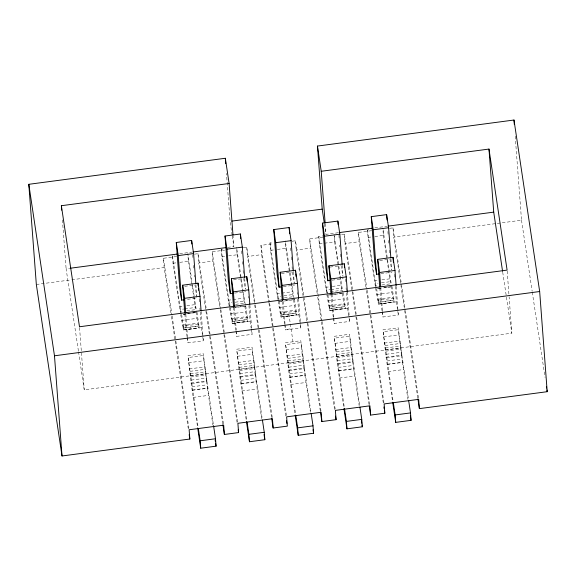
<?xml version="1.0" encoding="UTF-8"?>
<svg xmlns="http://www.w3.org/2000/svg" width="576" height="576" viewBox="0 0 576 576"><rect width="100%" height="100%" fill="white"/><g stroke="black" fill="none" stroke-linecap="round" stroke-linejoin="round"><path stroke-width="0.43" stroke-dasharray="2.88 2.16" d="M180.749 314.827L183.478 329.918L199.044 327.758L198.893 324.058L183.535 326.095L183.694 329.796M183.478 329.918L199.044 327.758M229.378 307.577L232.222 323.46L247.795 321.3L247.644 317.606L232.286 319.637L232.438 323.338M232.222 323.46L247.795 321.3M278.122 301.118L280.973 317.002L296.546 314.842L296.388 311.148L281.038 313.178L281.189 316.879M280.973 317.002L296.546 314.842M326.873 294.66L329.724 310.543L345.29 308.383L345.139 304.69L329.789 306.72L329.94 310.421M329.724 310.543L345.29 308.383M375.624 288.202L378.468 304.085L394.042 301.925L393.89 298.231L378.533 300.262L378.684 303.962M378.468 304.085L394.042 301.925M78.415 350.957L66.11 268.783L69.66 268.315M179.712 253.735L192.139 252.086M227.635 247.385L233.849 246.564L233.05 235.901M324.41 223.92L325.973 234.36L338.4 232.711M374.789 227.887L387.216 226.246M180.626 314.035L173.023 263.261L172.462 255.838L174.168 255.614M229.111 305.827L221.774 256.802L221.213 249.379L222.919 249.156M277.862 299.369L270.518 250.344L269.964 242.921L273.377 242.474M326.614 292.91L319.27 243.886L318.715 236.462L322.978 235.901M375.358 286.452L368.021 237.427L367.459 230.004L370.022 229.666M170.942 312.862L164.153 267.545L163.454 258.271L176.746 256.507M194.458 254.16L198.007 253.692L206.518 310.565M219.686 306.403L212.904 261.086L212.206 251.813L224.604 250.171M243.209 247.702L246.751 247.234L255.269 304.106M268.841 302.609L261.655 254.628L260.957 245.354L273.355 243.713M291.96 241.243L295.502 240.775L307.742 322.524M317.189 293.486L310.399 248.17L309.701 238.896L322.992 237.139M341.597 234.67L344.254 234.317L356.494 316.066M365.94 287.028L359.15 241.711L358.452 232.438L371.743 230.681M389.455 228.334L392.998 227.858L405.245 309.607M173.023 263.261L176.436 262.807M179.849 262.354L188.374 261.223L187.819 253.807L192.146 282.694M221.774 256.802L225.187 256.349M228.593 255.895L237.125 254.765L236.57 247.349M270.518 250.344L273.931 249.89M277.344 249.437L285.876 248.306L285.314 240.89M319.27 243.886L323.532 243.317M324.389 243.209L334.627 241.848L334.066 234.432M368.021 237.427L371.434 236.974M374.846 236.52L383.371 235.39L382.817 227.974M36.331 284.479L70.949 279.893M71.842 279.778L164.153 267.545M222.782 423.799L198.698 262.973L212.904 261.086M271.534 417.341L247.45 256.514L261.655 254.628M320.285 410.882L296.201 250.056L310.399 248.17M369.029 404.424L344.945 243.598L359.15 241.711M417.78 397.966L393.696 237.139L521.518 220.205L515.196 136.13M184.738 286.33L194.976 284.976L196.812 297.216M233.489 279.871L242.87 278.633M281.383 273.528L291.622 272.174M330.134 267.07L340.373 265.716M379.735 260.496L389.117 259.258M187.56 299.333L196.942 298.087M234.598 293.098L245.686 291.629M283.349 286.639L294.437 285.17M332.1 280.181L343.188 278.712M380.844 273.722L391.939 272.254M172.462 255.838L180.065 306.612L182.628 306.274M186.89 305.712L195.422 304.582L196.567 311.501M221.213 249.379L228.816 300.154L232.229 299.707M233.086 299.592L244.174 298.123L245.318 305.042M269.964 242.921L277.567 293.695L280.98 293.249M281.83 293.134L292.918 291.665L294.07 298.584M318.715 236.462L326.318 287.237L328.874 286.898M332.287 286.452L341.669 285.206L342.814 292.126M367.459 230.004L375.062 280.778L377.626 280.44M381.888 279.878L390.42 278.748L391.565 285.667M180.065 306.612L180.504 309.456L183.917 309.002M184.774 308.887L195.862 307.418M228.816 300.154L229.255 302.998L231.818 302.659M235.224 302.206L244.613 300.96M277.567 293.695L278.006 296.539L280.562 296.201M283.975 295.747L293.357 294.502M326.318 287.237L326.758 290.081L330.163 289.627M331.02 289.519L342.108 288.05M375.062 280.778L375.502 283.622L378.065 283.284M381.478 282.83L390.859 281.592M180.504 309.456L180.871 311.587L183.427 311.249M186.84 310.795L196.222 309.557M229.255 302.998L229.615 305.129L232.178 304.79M235.591 304.337L244.973 303.098M278.006 296.539L278.366 298.67L280.922 298.332M284.335 297.878L293.724 296.64M326.758 290.081L327.118 292.212L329.674 291.874M330.53 291.766L342.468 290.182M375.502 283.622L375.862 285.754L378.425 285.415M381.838 284.969L391.219 283.723M187.582 313.373L189.288 313.15M192.701 312.696L194.407 312.466M183.139 314.215L185.702 313.877M186.552 313.762L190.814 313.2M191.671 313.085L195.934 312.523M230.184 307.98L234.446 307.418M235.303 307.303L239.566 306.742M240.422 306.626L245.678 306.144L232.027 307.951M278.935 301.529L281.491 301.183M285.754 300.622L288.317 300.283M291.73 299.83L294.43 299.686L280.778 301.5M327.679 295.07L331.949 294.502M332.798 294.386L337.918 293.71M338.767 293.594L343.174 293.227L327.823 295.265M377.28 288.497L380.693 288.043M384.106 287.59L386.669 287.251M387.518 287.143L391.925 286.769L376.567 288.806M183.283 314.41L196.79 312.408M181.606 320.393L196.956 318.355L198.828 327.888M230.357 313.934L245.707 311.897L247.579 321.43M279.101 307.476L294.458 305.438L296.33 314.971M327.852 301.018L343.21 298.98L345.074 308.513M376.603 294.559L391.954 292.522L393.826 302.054M182.412 325.145L197.77 323.107M231.163 318.686L246.514 316.649M279.914 312.228L295.265 310.19M328.658 305.77L344.016 303.732M377.41 299.311L392.767 297.274M183.017 328.147L198.367 326.11M231.768 321.689L247.118 319.651M280.512 315.23L295.87 313.193M329.263 308.772L344.614 306.742M378.014 302.314L393.365 300.283M187.063 336.708L186.019 329.717L201.37 327.679L199.901 308.088M235.814 330.25L234.763 323.258L250.121 321.221L248.911 305.194M284.566 323.791L283.514 316.8L298.872 314.762L297.662 298.735M333.31 317.333L332.266 310.342L347.616 308.304L346.075 287.827M382.061 310.874L381.01 303.883L396.367 301.846L395.165 285.818M287.23 329.321L291.067 328.81M187.193 337.586L187.978 342.828L203.335 340.798L202.932 335.455M235.944 331.128L236.729 336.37L252.086 334.339L251.683 328.997M284.695 324.67L285.48 329.911L300.83 327.881L300.434 322.538M333.439 318.211L334.231 323.453L349.582 321.422L349.178 316.08M382.19 311.753L382.975 316.994L398.333 314.964L397.93 309.622M188.626 362.75L203.983 360.713L203.321 353.65L187.97 355.687L191.074 382.982L197.705 428.069M237.377 356.292L252.727 354.254L252.072 347.191L236.722 349.229L239.825 376.524L246.449 421.61M286.121 349.834L301.478 347.796L300.823 340.733L285.466 342.77L288.576 370.066L295.2 415.152M334.872 343.375L350.23 341.338L349.574 334.274L334.217 336.312L337.32 363.607L343.822 407.815M383.623 336.917L398.974 334.879L398.318 327.816L382.968 329.854L386.071 357.149L392.566 401.357M189.317 368.928L204.667 366.89L203.983 360.713M238.068 362.47L253.418 360.432L252.727 354.254M286.812 356.011L302.17 353.974L301.478 347.796M335.563 349.553L350.921 347.515L350.23 341.338M384.314 343.094L399.665 341.064L398.974 334.879M190.174 371.326L205.531 369.295L203.465 355.507L188.107 357.538L198.194 427.651M238.925 364.867L254.275 362.837L252.209 349.049L236.858 351.086L246.938 421.193M287.669 358.409L303.026 356.378L300.96 342.59L285.61 344.628L295.69 414.734M336.42 351.95L351.778 349.92L349.711 336.132L334.354 338.17L344.311 407.405M385.171 345.492L400.522 343.462L398.462 329.674L383.105 331.711L393.192 401.818M190.433 373.824L205.79 371.786L205.531 369.295M239.184 367.366L254.542 365.328L254.275 362.837M287.935 360.907L303.286 358.87L303.026 356.378M336.686 354.449L352.037 352.411L351.778 349.92M385.43 347.99L400.788 345.953L400.522 343.462M78.545 351.842L84.233 389.837L511.848 333.187L509.105 296.762M190.166 375.898L205.517 373.86L204.667 366.89M238.918 369.439L254.268 367.402L253.418 360.432M287.662 362.981L303.019 360.943L302.17 353.974M336.413 356.522L351.77 354.485L350.921 347.515M385.164 350.064L400.514 348.026L399.665 341.064M190.8 376.985L206.15 374.954L205.79 371.786M239.551 370.526L254.902 368.496L254.542 365.328M288.295 364.068L303.653 362.038L303.286 358.87M337.046 357.61L352.404 355.579L352.037 352.411M385.798 351.151L401.148 349.121L400.788 345.953M191.189 380.117L206.539 378.079L206.15 374.954M239.933 373.658L255.29 371.628L254.902 368.496M288.684 367.2L304.034 365.17L303.653 362.038M337.435 360.742L352.786 358.711L352.404 355.579M386.179 354.283L401.537 352.253L401.148 349.121M191.074 382.982L206.431 380.945L205.517 373.86M239.825 376.524L255.175 374.486L254.268 367.402M288.576 370.066L303.926 368.028L303.019 360.943M337.32 363.607L352.678 361.57L351.77 354.485M386.071 357.149L401.422 355.111L400.514 348.026M191.642 383.551L207 381.514L213.415 424.742M240.394 377.093L255.744 375.055L262.296 419.162M289.145 370.634L304.495 368.597L311.047 412.704M337.889 364.176L353.246 362.138L359.791 406.246M386.64 357.718L401.998 355.68L408.542 399.787M192.089 386.798L207.439 384.761M240.84 380.34L256.19 378.302M289.584 373.882L304.942 371.844M338.335 367.423L353.693 365.386M387.086 360.965L402.437 358.927M192.557 390.01L207.907 387.972M241.308 383.551L256.658 381.514M290.052 377.093L305.41 375.055M338.803 370.634L354.154 368.597M387.554 364.176L402.905 362.138M192.082 390.334L207.432 388.296L212.926 425.16M240.826 383.875L256.183 381.838L261.677 418.702M289.577 377.417L304.934 375.379L310.421 412.243M338.328 370.958L353.678 368.921L359.172 405.785M387.072 364.5L402.43 362.462L407.923 399.326M193.111 397.426L208.469 395.395M241.862 390.967L257.22 388.937M290.614 384.509L305.964 382.478M339.358 378.05L354.715 376.02M388.109 371.592L403.466 369.562M375.862 285.754L376.214 287.705M327.118 292.212L327.463 294.163M278.366 298.67L278.712 300.622M229.615 305.129L229.968 307.08M180.871 311.587L181.217 313.538M390.974 286.171L391.954 292.522M342.353 293.422L343.21 298.98M293.602 299.88L294.458 305.438M244.85 306.338L245.707 311.897M195.977 311.998L196.956 318.355M521.518 220.205L532.166 291.29M532.296 292.176L545.069 377.482M502.718 272.218L511.848 333.187M405.374 310.5L418.68 399.355M389.974 259.142L391.543 269.633M396.367 301.846L397.678 310.594M397.807 311.465L398.333 314.964M391.961 286.294L394.027 300.082L378.677 302.119L376.61 288.331M383.076 229.723L387.403 258.61M387.533 259.488L390.42 278.748M383.371 235.39L390.715 284.414M358.452 232.438L366.97 289.303M367.099 290.196L370.692 314.186M370.829 315.072L384.134 403.934M366.466 290.585L370.058 314.575M370.195 315.461L383.364 403.43M356.623 316.958L369.929 405.814M341.222 265.601L342.792 276.091M347.616 308.304L348.926 317.052M349.056 317.923L349.582 321.422M343.217 292.752L345.276 306.54L329.926 308.578L327.859 294.79M334.325 236.182L338.652 265.068M338.789 265.946L341.669 285.206M334.627 241.848L341.964 290.873M309.701 238.896L321.948 320.645M322.078 321.53L335.383 410.386M317.722 297.043L321.314 321.034M321.444 321.919L334.62 409.889M307.879 323.417L321.185 412.272M292.471 272.059L294.048 282.55M298.872 314.762L300.175 323.51M300.312 324.382L300.83 327.881M294.466 299.21L296.532 312.998L281.174 315.036L279.115 301.248M285.581 242.64L289.908 271.526M290.038 272.405L291.874 284.659M292.003 285.538L292.918 291.665M285.876 248.306L293.213 297.331M288.85 314.014L293.285 343.606M260.957 245.354L269.474 302.22M269.604 303.113L273.197 327.103M273.326 327.989L286.632 416.844M268.97 303.502L272.563 327.492M272.7 328.378L285.869 416.347M255.398 304.992L258.991 328.982M259.128 329.875L272.434 418.73M243.727 278.518L245.297 289.008M250.121 321.221L251.165 328.219M251.302 329.09L252.086 334.339M245.714 305.669L247.781 319.457L232.43 321.494L230.364 307.706M236.83 249.098L241.157 277.985M241.286 278.863L243.122 291.118M243.252 291.996L244.174 298.123M237.125 254.765L244.469 303.79M232.157 235.253L230.076 221.342L226.469 173.369M232.286 236.124L233.849 246.564M212.206 251.813L220.723 308.678M220.853 309.571L224.446 333.562M224.582 334.447L237.888 423.302M220.219 309.96L223.812 333.95M223.949 334.836L237.118 422.806M206.654 311.45L210.247 335.441M210.377 336.334L223.682 425.189M201.37 327.679L202.68 336.42M202.81 337.298L203.335 340.798M196.97 312.127L199.03 325.915L183.679 327.953L181.613 314.165M192.276 283.572L194.112 295.826M194.242 296.705L195.422 304.582M188.374 261.223L195.718 310.248M163.454 258.271L171.972 315.137M172.109 316.03L175.702 340.02M175.831 340.906L188.87 427.99M171.475 316.418L175.068 340.409M175.198 341.294L188.374 429.264M401.422 355.111L402.43 362.462M352.678 361.57L353.678 368.921M303.926 368.028L304.934 375.379M255.175 374.486L256.183 381.838M206.431 380.945L207.432 388.296M401.537 352.253L401.998 355.68M352.786 358.711L353.246 362.138M304.034 365.17L304.495 368.597M255.29 371.628L255.744 375.055M206.539 378.079L207 381.514M507.168 271.001L509.04 295.877M392.998 227.858L393.696 237.139M396.187 286.466L397.865 308.729M394.294 274.241L394.56 277.805M390.931 258.898L391.738 269.582M387.9 231.538L388.094 234.209M388.57 240.444L388.764 243.115M389.304 250.236L389.506 252.907M380.765 287.611L382.507 310.766M382.572 311.652L382.975 316.994M379.807 287.856L381.01 303.883M344.254 234.317L344.945 243.598M347.371 292.032L349.114 315.187M345.406 278.921L345.607 281.592M342.18 265.356L342.986 276.041M338.947 235.325L339.149 237.996M339.682 245.124L339.818 246.902M340.351 254.023L340.553 256.694M332.021 294.07L333.756 317.218M333.828 318.11L334.231 323.453M331.056 294.314L332.266 310.342M325.174 223.697L325.973 234.36M295.502 240.775L296.201 250.056M298.62 298.49L300.362 321.646M297.194 292.5L297.331 294.286M293.436 271.814L294.307 283.392M290.664 248.018L290.866 250.69M291.334 256.925L291.607 260.482M292.075 266.717L292.277 269.388M283.334 301.421L285.012 323.676M285.077 324.569L285.48 329.911M282.377 301.658L283.514 316.8M246.751 247.234L247.45 256.514M249.876 304.949L251.618 328.104M248.249 296.287L248.378 298.073M244.685 278.273L245.491 288.958M241.646 250.913L241.92 254.477M242.453 261.598L242.654 264.269M243.122 270.504L243.389 274.068M234.59 307.879L236.261 330.134M236.326 331.027L236.729 336.37M233.561 307.231L234.763 323.258M198.007 253.692L198.698 262.973M201.125 311.407L202.867 334.562M199.231 299.189L199.426 301.86M195.934 284.731L196.74 295.416M192.701 254.7L192.967 258.264M193.5 265.385L193.702 268.056M194.242 275.184L194.371 276.962M185.839 314.338L187.51 336.593M187.582 337.486L187.978 342.828M184.81 313.69L186.019 329.717M79.56 327.65L84.233 389.837M62.431 219.924L66.11 268.783"/><path stroke-width="0.86" d="M324.281 223.049L322.2 209.138L317.455 146.066L513.986 120.024L539.669 291.521L547.2 391.694L419.378 408.629L418.68 399.355L384.134 403.934L384.833 413.208L370.627 415.087L369.929 405.814L335.383 410.386L336.082 419.666L321.876 421.546L321.185 412.272L286.632 416.844L287.33 426.125L273.132 428.004L272.434 418.73L237.888 423.302L238.586 432.583L224.381 434.462L223.682 425.189L189.137 429.761L189.835 439.042L62.014 455.976L36.331 284.479L28.8 184.306L225.331 158.27L229.111 183.485L232.985 235.015M61.697 210.154L61.366 205.711L229.111 183.485M325.109 222.811L321.235 171.281L488.974 149.062L507.103 270.115L79.495 326.765L61.366 205.711M231.847 221.105L322.2 209.138M184.147 299.786L181.584 300.125L179.618 287.006L176.278 242.489L191.628 240.451L193.594 253.57L195.869 283.846M232.891 293.328L230.335 293.666L228.37 280.548L225.022 236.03L240.379 233.993L242.338 247.111L244.62 277.387M281.642 286.87L279.086 287.208L277.121 274.09L273.773 229.572L289.123 227.534L291.089 240.653L293.364 270.929M330.394 280.411L327.83 280.75L325.872 267.638L322.524 223.114L337.874 221.076L339.84 234.194L342.115 264.47M379.138 273.953L376.582 274.291L374.616 261.18L371.268 216.655L386.626 214.618L388.591 227.736L390.866 258.012M70.546 268.193L177.934 253.966M193.025 251.971L225.864 247.622M339.286 232.596L372.125 228.24M388.102 226.123L493.718 212.134L488.974 149.062M181.584 300.125L178.236 255.6L193.594 253.57M230.335 293.666L226.987 249.142L242.338 247.111M279.086 287.208L275.738 242.683L291.089 240.653M327.83 280.75L324.482 236.225L339.84 234.194M376.582 274.291L373.234 229.766L388.591 227.736M184.745 312.797L182.671 285.192L198.022 283.162L199.987 296.273L201.06 310.522M233.496 306.338L231.415 278.734L246.773 276.703L248.738 289.814L249.804 304.063M282.312 300.773L280.166 272.275L295.524 270.245L297.482 283.356L298.62 298.49M330.991 293.422L328.918 265.817L344.268 263.786L346.234 276.898L347.371 292.032M379.742 286.963L377.669 259.358L393.019 257.328L394.985 270.439L396.122 285.574M185.774 313.445L184.63 298.303L199.987 296.273M234.518 306.986L233.381 291.845L248.738 289.814M283.205 299.635L282.132 285.386L297.482 283.356M331.949 293.177L330.883 278.935L346.234 276.898M380.7 286.718L379.627 272.477L394.985 270.439M62.014 455.976L54.482 355.795L539.669 291.521M215.51 438.746L216.072 446.17L200.714 448.2L200.16 440.784L215.51 438.746L213.545 425.614M264.262 432.288L264.823 439.711L249.466 441.742L248.911 434.326L264.262 432.288L262.426 420.034M313.013 425.83L313.567 433.253L298.217 435.29L297.655 427.867L313.013 425.83L311.177 413.575M361.764 419.371L362.318 426.794L346.961 428.832L346.406 421.409L361.764 419.371L359.928 407.117M410.508 412.913L411.07 420.336L395.712 422.374L395.158 414.95L410.508 412.913L408.672 400.658M546.401 386.366L546.667 388.145M546.934 389.916L547.2 391.694M493.718 212.134L502.582 271.339M417.917 398.858L419.378 408.629M410.414 415.958L411.07 420.336M371.268 216.655L373.234 229.766M377.669 259.358L379.627 272.477M393.322 402.696L395.158 414.95M392.695 402.235L395.712 422.374M383.897 406.987L384.163 408.766M384.43 410.544L384.833 413.208M369.295 406.202L370.627 415.087M361.404 420.667L361.793 423.295M362.059 425.045L362.318 426.794M317.455 146.066L321.235 171.281M322.524 223.114L324.482 236.225M328.918 265.817L330.883 278.935M344.441 408.276L346.406 421.409M343.951 408.694L346.961 428.832M335.549 416.11L336.082 419.666M320.414 411.775L321.876 421.546M313.042 429.754L313.567 433.253M273.773 229.572L275.738 242.683M280.166 272.275L282.132 285.386M295.819 415.613L297.655 427.867M295.2 415.152L298.217 435.29M286.531 420.79L286.934 423.454M271.67 418.234L273.132 428.004M264.031 434.455L264.823 439.711M225.022 236.03L226.987 249.142M231.415 278.734L233.381 291.845M247.075 422.071L248.911 434.326M246.449 421.61L249.466 441.742M238.183 429.912L238.586 432.583M222.919 424.685L224.381 434.462M215.15 440.042L215.417 441.792M215.676 443.542L216.072 446.17M176.278 242.489L178.236 255.6M182.671 285.192L184.63 298.303M198.324 428.53L200.16 440.784M197.705 428.069L200.714 448.2M189.173 434.599L189.835 439.042M28.8 184.306L54.482 355.795M513.986 120.024L514.325 124.502M393.019 257.328L393.422 262.67M386.626 214.618L387.029 219.96M344.268 263.786L344.542 267.343M337.874 221.076L338.141 224.64M295.524 270.245L295.654 272.023M295.79 273.802L295.992 276.473M289.123 227.534L289.325 230.206M289.462 231.991L289.598 233.77M246.773 276.703L247.104 281.153M240.379 233.993L240.71 238.45M225.331 158.27L225.734 163.598M198.022 283.162L198.223 285.833M198.425 288.504L198.562 290.282M191.628 240.451L191.894 244.015"/></g></svg>
